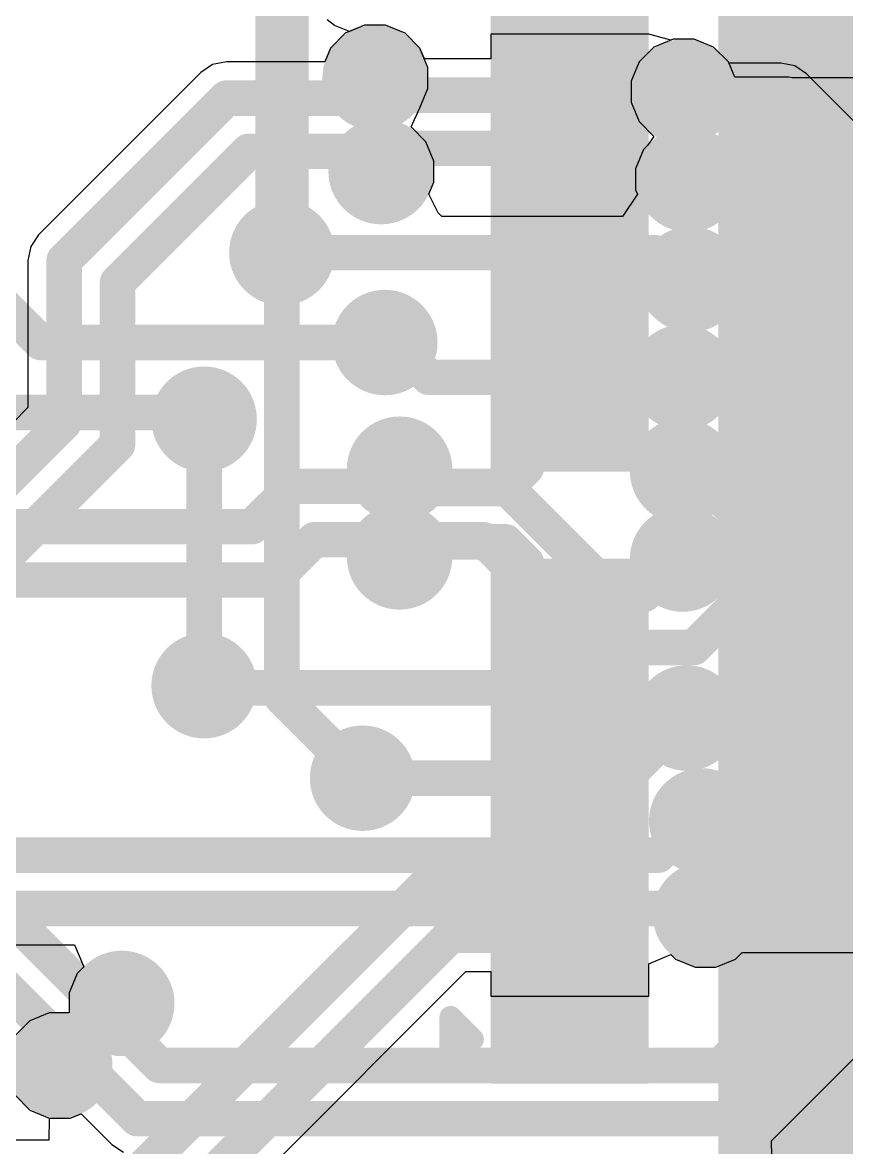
# Model space of a CAD drawing. Header units: inches. Extents: x -2.7 to 28.9, y -2.7 to 27.9.
# Drawn here: x 7.11 to 11.83, y 3.25 to 9.69 of the extents above; entities that cross this region are included whole.
import ezdxf

# ---------------------------------------------------------------- set-up
doc = ezdxf.new("R2010")
doc.units = ezdxf.units.IN
for name, color, linetype in [('Bottom Layer', 5, 'Continuous'), ('Bottom Solder', 6, 'Continuous'), ('Top Layer', 1, 'Continuous'), ('Top Overlay', 2, 'Continuous'), ('Top Paste', 8, 'Continuous'), ('Top Solder', 216, 'Continuous'), ('Via Holes', 16, 'Continuous')]:
    doc.layers.add(name, color=color, linetype=linetype)

# ---------------------------------------------------------------- blocks, each defined once
blk = doc.blocks.new('10152803_00011LF_3')
at = {"layer": 'Top Layer'}
for points in [[(-3.15, 6.12), (-2.85, 6.12), (-2.85, 5.42), (-3.15, 5.42)], [(-2.65, 6.12), (-2.35, 6.12), (-2.35, 5.42), (-2.65, 5.42)], [(-2.15, 6.12), (-1.85, 6.12), (-1.85, 5.42), (-2.15, 5.42)], [(-1.65, 6.12), (-1.35, 6.12), (-1.35, 5.42), (-1.65, 5.42)], [(-1.15, 6.12), (-0.85, 6.12), (-0.85, 5.42), (-1.15, 5.42)], [(-0.65, 6.12), (-0.35, 6.12), (-0.35, 5.42), (-0.65, 5.42)], [(0.35, 6.12), (0.65, 6.12), (0.65, 5.42), (0.35, 5.42)], [(0.85, 6.12), (1.15, 6.12), (1.15, 5.42), (0.85, 5.42)], [(1.35, 6.12), (1.65, 6.12), (1.65, 5.42), (1.35, 5.42)], [(1.85, 6.12), (2.15, 6.12), (2.15, 5.42), (1.85, 5.42)], [(2.35, 6.12), (2.65, 6.12), (2.65, 5.42), (2.35, 5.42)], [(-3.6, 4.82), (-2.6, 4.82), (-2.6, 4.12), (-3.6, 4.12)], [(-2.4, 4.82), (-2.1, 4.82), (-2.1, 4.12), (-2.4, 4.12)], [(-1.9, 4.82), (-1.6, 4.82), (-1.6, 4.12), (-1.9, 4.12)], [(-1.4, 4.82), (-1.1, 4.82), (-1.1, 4.12), (-1.4, 4.12)], [(-0.9, 4.82), (-0.6, 4.82), (-0.6, 4.12), (-0.9, 4.12)], [(-0.4, 4.82), (-0.1, 4.82), (-0.1, 4.12), (-0.4, 4.12)], [(0.1, 4.82), (0.4, 4.82), (0.4, 4.12), (0.1, 4.12)], [(0.6, 4.82), (0.9, 4.82), (0.9, 4.12), (0.6, 4.12)], [(1.1, 4.82), (1.4, 4.82), (1.4, 4.12), (1.1, 4.12)], [(1.6, 4.82), (1.9, 4.82), (1.9, 4.12), (1.6, 4.12)], [(2.1, 4.82), (2.4, 4.82), (2.4, 4.12), (2.1, 4.12)], [(2.6, 4.82), (3.6, 4.82), (3.6, 4.12), (2.6, 4.12)]]:
    blk.add_hatch(color=1, dxfattribs=at).paths.add_polyline_path(points)
at = {"layer": 'Top Paste'}
for points in [[(-3.15, 6.12), (-2.85, 6.12), (-2.85, 5.42), (-3.15, 5.42)], [(-2.65, 6.12), (-2.35, 6.12), (-2.35, 5.42), (-2.65, 5.42)], [(-2.15, 6.12), (-1.85, 6.12), (-1.85, 5.42), (-2.15, 5.42)], [(-1.65, 6.12), (-1.35, 6.12), (-1.35, 5.42), (-1.65, 5.42)], [(-1.15, 6.12), (-0.85, 6.12), (-0.85, 5.42), (-1.15, 5.42)], [(-0.65, 6.12), (-0.35, 6.12), (-0.35, 5.42), (-0.65, 5.42)], [(0.35, 6.12), (0.65, 6.12), (0.65, 5.42), (0.35, 5.42)], [(0.85, 6.12), (1.15, 6.12), (1.15, 5.42), (0.85, 5.42)], [(1.35, 6.12), (1.65, 6.12), (1.65, 5.42), (1.35, 5.42)], [(1.85, 6.12), (2.15, 6.12), (2.15, 5.42), (1.85, 5.42)], [(2.35, 6.12), (2.65, 6.12), (2.65, 5.42), (2.35, 5.42)], [(-3.6, 4.82), (-2.6, 4.82), (-2.6, 4.12), (-3.6, 4.12)], [(-2.4, 4.82), (-2.1, 4.82), (-2.1, 4.12), (-2.4, 4.12)], [(-1.9, 4.82), (-1.6, 4.82), (-1.6, 4.12), (-1.9, 4.12)], [(-1.4, 4.82), (-1.1, 4.82), (-1.1, 4.12), (-1.4, 4.12)], [(-0.9, 4.82), (-0.6, 4.82), (-0.6, 4.12), (-0.9, 4.12)], [(-0.4, 4.82), (-0.1, 4.82), (-0.1, 4.12), (-0.4, 4.12)], [(0.1, 4.82), (0.4, 4.82), (0.4, 4.12), (0.1, 4.12)], [(0.6, 4.82), (0.9, 4.82), (0.9, 4.12), (0.6, 4.12)], [(1.1, 4.82), (1.4, 4.82), (1.4, 4.12), (1.1, 4.12)], [(1.6, 4.82), (1.9, 4.82), (1.9, 4.12), (1.6, 4.12)], [(2.1, 4.82), (2.4, 4.82), (2.4, 4.12), (2.1, 4.12)], [(2.6, 4.82), (3.6, 4.82), (3.6, 4.12), (2.6, 4.12)]]:
    blk.add_hatch(color=8, dxfattribs=at).paths.add_polyline_path(points)
at = {"layer": 'Top Solder'}
for points in [[(-3.2516, 6.2216), (-2.7484, 6.2216), (-2.7484, 5.3184), (-3.2516, 5.3184)], [(-2.7516, 6.2216), (-2.2484, 6.2216), (-2.2484, 5.3184), (-2.7516, 5.3184)], [(-2.2516, 6.2216), (-1.7484, 6.2216), (-1.7484, 5.3184), (-2.2516, 5.3184)], [(-1.7516, 6.2216), (-1.2484, 6.2216), (-1.2484, 5.3184), (-1.7516, 5.3184)], [(-1.2516, 6.2216), (-0.7484, 6.2216), (-0.7484, 5.3184), (-1.2516, 5.3184)], [(-0.7516, 6.2216), (-0.2484, 6.2216), (-0.2484, 5.3184), (-0.7516, 5.3184)], [(0.2484, 6.2216), (0.7516, 6.2216), (0.7516, 5.3184), (0.2484, 5.3184)], [(0.7484, 6.2216), (1.2516, 6.2216), (1.2516, 5.3184), (0.7484, 5.3184)], [(1.2484, 6.2216), (1.7516, 6.2216), (1.7516, 5.3184), (1.2484, 5.3184)], [(1.7484, 6.2216), (2.2516, 6.2216), (2.2516, 5.3184), (1.7484, 5.3184)], [(2.2484, 6.2216), (2.7516, 6.2216), (2.7516, 5.3184), (2.2484, 5.3184)], [(2.7484, 6.2216), (3.2516, 6.2216), (3.2516, 5.3184), (2.7484, 5.3184)], [(-3.7016, 4.9216), (-2.4984, 4.9216), (-2.4984, 4.0184), (-3.7016, 4.0184)], [(-2.5016, 4.9216), (-1.9984, 4.9216), (-1.9984, 4.0184), (-2.5016, 4.0184)], [(-2.0016, 4.9216), (-1.4984, 4.9216), (-1.4984, 4.0184), (-2.0016, 4.0184)], [(-1.5016, 4.9216), (-0.9984, 4.9216), (-0.9984, 4.0184), (-1.5016, 4.0184)], [(-1.0016, 4.9216), (-0.4984, 4.9216), (-0.4984, 4.0184), (-1.0016, 4.0184)], [(-0.5016, 4.9216), (0.0016, 4.9216), (0.0016, 4.0184), (-0.5016, 4.0184)], [(-0.0016, 4.9216), (0.5016, 4.9216), (0.5016, 4.0184), (-0.0016, 4.0184)], [(0.4984, 4.9216), (1.0016, 4.9216), (1.0016, 4.0184), (0.4984, 4.0184)], [(0.9984, 4.9216), (1.5016, 4.9216), (1.5016, 4.0184), (0.9984, 4.0184)], [(1.4984, 4.9216), (2.0016, 4.9216), (2.0016, 4.0184), (1.4984, 4.0184)], [(1.9984, 4.9216), (2.5016, 4.9216), (2.5016, 4.0184), (1.9984, 4.0184)], [(2.4984, 4.9216), (3.7016, 4.9216), (3.7016, 4.0184), (2.4984, 4.0184)]]:
    blk.add_hatch(color=216, dxfattribs=at).paths.add_polyline_path(points)
at = {"layer": 'Top Overlay', "const_width": 0.127}
for points in [[(-3.1242, 6.4516), (-2.9972, 6.3246)], [(-3.1242, 6.4516), (-2.8702, 6.4516)], [(-2.8702, 6.4516), (-2.9972, 6.3246)]]:
    blk.add_lwpolyline(points, dxfattribs=at)
at = {"layer": 'Top Overlay', "const_width": 0.0635}
for points in [[(-3.1559, 6.4516, 1), (-3.0924, 6.4516, 1)], [(-3.1559, 6.4516, 1), (-3.0924, 6.4516, 1)], [(-2.9019, 6.4516, 1), (-2.8384, 6.4516, 1)], [(-2.9019, 6.4516, 1), (-2.8384, 6.4516, 1)], [(-3.029, 6.3246, 1), (-2.9655, 6.3246, 1)], [(-3.029, 6.3246, 1), (-2.9655, 6.3246, 1)]]:
    blk.add_lwpolyline(points, format="xyb", close=True, dxfattribs=at)

msp = doc.modelspace()

# ---------------------------------------------------------------- hatches: boundary and pattern name
at = {"layer": 'Bottom Layer'}
h = msp.add_hatch(color=5, dxfattribs=at)
edge = h.paths.add_edge_path()
edge.add_arc((9.1313, 9.3689), 0.2, 0, 360)
h = msp.add_hatch(color=5, dxfattribs=at)
edge = h.paths.add_edge_path()
edge.add_arc((10.8959, 9.2893), 0.2, 0, 360)
h = msp.add_hatch(color=5, dxfattribs=at)
edge = h.paths.add_edge_path()
edge.add_arc((9.1656, 8.833), 0.2, 0, 360)
h = msp.add_hatch(color=5, dxfattribs=at)
edge = h.paths.add_edge_path()
edge.add_arc((10.922, 8.7884), 0.2, 0, 360)
h = msp.add_hatch(color=5, dxfattribs=at)
edge = h.paths.add_edge_path()
edge.add_arc((8.5979, 8.3693), 0.2, 0, 360)
h = msp.add_hatch(color=5, dxfattribs=at)
edge = h.paths.add_edge_path()
edge.add_arc((10.9347, 8.2169), 0.2, 0, 360)
h = msp.add_hatch(color=5, dxfattribs=at)
edge = h.paths.add_edge_path()
edge.add_arc((9.1865, 7.8554), 0.2, 0, 360)
h = msp.add_hatch(color=5, dxfattribs=at)
edge = h.paths.add_edge_path()
edge.add_arc((10.8895, 7.6564), 0.2, 0, 360)
h = msp.add_hatch(color=5, dxfattribs=at)
edge = h.paths.add_edge_path()
edge.add_arc((8.1534, 7.4168), 0.2, 0, 360)
h = msp.add_hatch(color=5, dxfattribs=at)
edge = h.paths.add_edge_path()
edge.add_arc((9.271, 7.131), 0.2, 0, 360)
h = msp.add_hatch(color=5, dxfattribs=at)
edge = h.paths.add_edge_path()
edge.add_arc((10.8895, 7.1189), 0.2, 0, 360)
h = msp.add_hatch(color=5, dxfattribs=at)
edge = h.paths.add_edge_path()
edge.add_arc((9.271, 6.6294), 0.2, 0, 360)
h = msp.add_hatch(color=5, dxfattribs=at)
edge = h.paths.add_edge_path()
edge.add_arc((10.8895, 6.6173), 0.2, 0, 360)
h = msp.add_hatch(color=5, dxfattribs=at)
edge = h.paths.add_edge_path()
edge.add_arc((8.1534, 5.8928), 0.2, 0, 360)
h = msp.add_hatch(color=5, dxfattribs=at)
edge = h.paths.add_edge_path()
edge.add_arc((10.9132, 5.7079), 0.2, 0, 360)
h = msp.add_hatch(color=5, dxfattribs=at)
edge = h.paths.add_edge_path()
edge.add_arc((9.0595, 5.3638), 0.2, 0, 360)
h = msp.add_hatch(color=5, dxfattribs=at)
edge = h.paths.add_edge_path()
edge.add_arc((10.9986, 5.1193), 0.2, 0, 360)
h = msp.add_hatch(color=5, dxfattribs=at)
edge = h.paths.add_edge_path()
edge.add_arc((11.0202, 4.584), 0.2, 0, 360)
h = msp.add_hatch(color=5, dxfattribs=at)
edge = h.paths.add_edge_path()
edge.add_arc((7.6826, 4.0758), 0.2, 0, 360)
h = msp.add_hatch(color=5, dxfattribs=at)
edge = h.paths.add_edge_path()
edge.add_arc((7.3279, 3.7211), 0.2, 0, 360)
at = {"layer": 'Bottom Solder'}
h = msp.add_hatch(color=6, dxfattribs=at)
edge = h.paths.add_edge_path()
edge.add_arc((9.1313, 9.3689), 0.3016, 0, 360)
h = msp.add_hatch(color=6, dxfattribs=at)
edge = h.paths.add_edge_path()
edge.add_arc((10.8959, 9.2893), 0.3016, 0, 360)
h = msp.add_hatch(color=6, dxfattribs=at)
edge = h.paths.add_edge_path()
edge.add_arc((9.1656, 8.833), 0.3016, 0, 360)
h = msp.add_hatch(color=6, dxfattribs=at)
edge = h.paths.add_edge_path()
edge.add_arc((10.922, 8.7884), 0.3016, 0, 360)
h = msp.add_hatch(color=6, dxfattribs=at)
edge = h.paths.add_edge_path()
edge.add_arc((8.5979, 8.3693), 0.3016, 0, 360)
h = msp.add_hatch(color=6, dxfattribs=at)
edge = h.paths.add_edge_path()
edge.add_arc((10.9347, 8.2169), 0.3016, 0, 360)
h = msp.add_hatch(color=6, dxfattribs=at)
edge = h.paths.add_edge_path()
edge.add_arc((9.1865, 7.8554), 0.3016, 0, 360)
h = msp.add_hatch(color=6, dxfattribs=at)
edge = h.paths.add_edge_path()
edge.add_arc((10.8895, 7.6564), 0.3016, 0, 360)
h = msp.add_hatch(color=6, dxfattribs=at)
edge = h.paths.add_edge_path()
edge.add_arc((8.1534, 7.4168), 0.3016, 0, 360)
h = msp.add_hatch(color=6, dxfattribs=at)
edge = h.paths.add_edge_path()
edge.add_arc((9.271, 7.131), 0.3016, 0, 360)
h = msp.add_hatch(color=6, dxfattribs=at)
edge = h.paths.add_edge_path()
edge.add_arc((10.8895, 7.1189), 0.3016, 0, 360)
h = msp.add_hatch(color=6, dxfattribs=at)
edge = h.paths.add_edge_path()
edge.add_arc((9.271, 6.6294), 0.3016, 0, 360)
h = msp.add_hatch(color=6, dxfattribs=at)
edge = h.paths.add_edge_path()
edge.add_arc((10.8895, 6.6173), 0.3016, 0, 360)
h = msp.add_hatch(color=6, dxfattribs=at)
edge = h.paths.add_edge_path()
edge.add_arc((8.1534, 5.8928), 0.3016, 0, 360)
h = msp.add_hatch(color=6, dxfattribs=at)
edge = h.paths.add_edge_path()
edge.add_arc((10.9132, 5.7079), 0.3016, 0, 360)
h = msp.add_hatch(color=6, dxfattribs=at)
edge = h.paths.add_edge_path()
edge.add_arc((9.0595, 5.3638), 0.3016, 0, 360)
h = msp.add_hatch(color=6, dxfattribs=at)
edge = h.paths.add_edge_path()
edge.add_arc((10.9986, 5.1193), 0.3016, 0, 360)
h = msp.add_hatch(color=6, dxfattribs=at)
edge = h.paths.add_edge_path()
edge.add_arc((11.0202, 4.584), 0.3016, 0, 360)
h = msp.add_hatch(color=6, dxfattribs=at)
edge = h.paths.add_edge_path()
edge.add_arc((7.6826, 4.0758), 0.3016, 0, 360)
h = msp.add_hatch(color=6, dxfattribs=at)
edge = h.paths.add_edge_path()
edge.add_arc((7.3279, 3.7211), 0.3016, 0, 360)
at = {"layer": 'Top Layer'}
h = msp.add_hatch(color=1, dxfattribs=at)
edge = h.paths.add_edge_path()
edge.add_arc((9.1313, 9.3689), 0.2, 0, 360)
h = msp.add_hatch(color=1, dxfattribs=at)
edge = h.paths.add_edge_path()
edge.add_arc((10.8959, 9.2893), 0.2, 0, 360)
h = msp.add_hatch(color=1, dxfattribs=at)
edge = h.paths.add_edge_path()
edge.add_arc((9.1656, 8.833), 0.2, 0, 360)
h = msp.add_hatch(color=1, dxfattribs=at)
edge = h.paths.add_edge_path()
edge.add_arc((10.922, 8.7884), 0.2, 0, 360)
h = msp.add_hatch(color=1, dxfattribs=at)
edge = h.paths.add_edge_path()
edge.add_arc((8.5979, 8.3693), 0.2, 0, 360)
h = msp.add_hatch(color=1, dxfattribs=at)
edge = h.paths.add_edge_path()
edge.add_arc((10.9347, 8.2169), 0.2, 0, 360)
h = msp.add_hatch(color=1, dxfattribs=at)
edge = h.paths.add_edge_path()
edge.add_arc((9.1865, 7.8554), 0.2, 0, 360)
h = msp.add_hatch(color=1, dxfattribs=at)
edge = h.paths.add_edge_path()
edge.add_arc((10.8895, 7.6564), 0.2, 0, 360)
h = msp.add_hatch(color=1, dxfattribs=at)
edge = h.paths.add_edge_path()
edge.add_arc((8.1534, 7.4168), 0.2, 0, 360)
h = msp.add_hatch(color=1, dxfattribs=at)
edge = h.paths.add_edge_path()
edge.add_arc((9.271, 7.131), 0.2, 0, 360)
h = msp.add_hatch(color=1, dxfattribs=at)
edge = h.paths.add_edge_path()
edge.add_arc((10.8895, 7.1189), 0.2, 0, 360)
h = msp.add_hatch(color=1, dxfattribs=at)
edge = h.paths.add_edge_path()
edge.add_arc((9.271, 6.6294), 0.2, 0, 360)
h = msp.add_hatch(color=1, dxfattribs=at)
edge = h.paths.add_edge_path()
edge.add_arc((10.8895, 6.6173), 0.2, 0, 360)
h = msp.add_hatch(color=1, dxfattribs=at)
edge = h.paths.add_edge_path()
edge.add_arc((8.1534, 5.8928), 0.2, 0, 360)
h = msp.add_hatch(color=1, dxfattribs=at)
edge = h.paths.add_edge_path()
edge.add_arc((10.9132, 5.7079), 0.2, 0, 360)
h = msp.add_hatch(color=1, dxfattribs=at)
edge = h.paths.add_edge_path()
edge.add_arc((9.0595, 5.3638), 0.2, 0, 360)
h = msp.add_hatch(color=1, dxfattribs=at)
edge = h.paths.add_edge_path()
edge.add_arc((10.9986, 5.1193), 0.2, 0, 360)
h = msp.add_hatch(color=1, dxfattribs=at)
edge = h.paths.add_edge_path()
edge.add_arc((11.0202, 4.584), 0.2, 0, 360)
h = msp.add_hatch(color=1, dxfattribs=at)
edge = h.paths.add_edge_path()
edge.add_arc((7.6826, 4.0758), 0.2, 0, 360)
h = msp.add_hatch(color=1, dxfattribs=at)
edge = h.paths.add_edge_path()
edge.add_arc((7.3279, 3.7211), 0.2, 0, 360)
at = {"layer": 'Top Solder'}
h = msp.add_hatch(color=216, dxfattribs=at)
edge = h.paths.add_edge_path()
edge.add_arc((9.1313, 9.3689), 0.3016, 0, 360)
h = msp.add_hatch(color=216, dxfattribs=at)
edge = h.paths.add_edge_path()
edge.add_arc((10.8959, 9.2893), 0.3016, 0, 360)
h = msp.add_hatch(color=216, dxfattribs=at)
edge = h.paths.add_edge_path()
edge.add_arc((9.1656, 8.833), 0.3016, 0, 360)
h = msp.add_hatch(color=216, dxfattribs=at)
edge = h.paths.add_edge_path()
edge.add_arc((10.922, 8.7884), 0.3016, 0, 360)
h = msp.add_hatch(color=216, dxfattribs=at)
edge = h.paths.add_edge_path()
edge.add_arc((8.5979, 8.3693), 0.3016, 0, 360)
h = msp.add_hatch(color=216, dxfattribs=at)
edge = h.paths.add_edge_path()
edge.add_arc((10.9347, 8.2169), 0.3016, 0, 360)
h = msp.add_hatch(color=216, dxfattribs=at)
edge = h.paths.add_edge_path()
edge.add_arc((9.1865, 7.8554), 0.3016, 0, 360)
h = msp.add_hatch(color=216, dxfattribs=at)
edge = h.paths.add_edge_path()
edge.add_arc((10.8895, 7.6564), 0.3016, 0, 360)
h = msp.add_hatch(color=216, dxfattribs=at)
edge = h.paths.add_edge_path()
edge.add_arc((8.1534, 7.4168), 0.3016, 0, 360)
h = msp.add_hatch(color=216, dxfattribs=at)
edge = h.paths.add_edge_path()
edge.add_arc((9.271, 7.131), 0.3016, 0, 360)
h = msp.add_hatch(color=216, dxfattribs=at)
edge = h.paths.add_edge_path()
edge.add_arc((10.8895, 7.1189), 0.3016, 0, 360)
h = msp.add_hatch(color=216, dxfattribs=at)
edge = h.paths.add_edge_path()
edge.add_arc((9.271, 6.6294), 0.3016, 0, 360)
h = msp.add_hatch(color=216, dxfattribs=at)
edge = h.paths.add_edge_path()
edge.add_arc((10.8895, 6.6173), 0.3016, 0, 360)
h = msp.add_hatch(color=216, dxfattribs=at)
edge = h.paths.add_edge_path()
edge.add_arc((8.1534, 5.8928), 0.3016, 0, 360)
h = msp.add_hatch(color=216, dxfattribs=at)
edge = h.paths.add_edge_path()
edge.add_arc((10.9132, 5.7079), 0.3016, 0, 360)
h = msp.add_hatch(color=216, dxfattribs=at)
edge = h.paths.add_edge_path()
edge.add_arc((9.0595, 5.3638), 0.3016, 0, 360)
h = msp.add_hatch(color=216, dxfattribs=at)
edge = h.paths.add_edge_path()
edge.add_arc((10.9986, 5.1193), 0.3016, 0, 360)
h = msp.add_hatch(color=216, dxfattribs=at)
edge = h.paths.add_edge_path()
edge.add_arc((11.0202, 4.584), 0.3016, 0, 360)
h = msp.add_hatch(color=216, dxfattribs=at)
edge = h.paths.add_edge_path()
edge.add_arc((7.6826, 4.0758), 0.3016, 0, 360)
h = msp.add_hatch(color=216, dxfattribs=at)
edge = h.paths.add_edge_path()
edge.add_arc((7.3279, 3.7211), 0.3016, 0, 360)
at = {"layer": 'Via Holes'}
h = msp.add_hatch(color=7, dxfattribs=at)
edge = h.paths.add_edge_path()
edge.add_arc((9.1313, 9.3689), 0.1, 0, 360)
h = msp.add_hatch(color=7, dxfattribs=at)
edge = h.paths.add_edge_path()
edge.add_arc((10.8959, 9.2893), 0.1, 0, 360)
h = msp.add_hatch(color=7, dxfattribs=at)
edge = h.paths.add_edge_path()
edge.add_arc((9.1656, 8.833), 0.1, 0, 360)
h = msp.add_hatch(color=7, dxfattribs=at)
edge = h.paths.add_edge_path()
edge.add_arc((10.922, 8.7884), 0.1, 0, 360)
h = msp.add_hatch(color=7, dxfattribs=at)
edge = h.paths.add_edge_path()
edge.add_arc((8.5979, 8.3693), 0.1, 0, 360)
h = msp.add_hatch(color=7, dxfattribs=at)
edge = h.paths.add_edge_path()
edge.add_arc((10.9347, 8.2169), 0.1, 0, 360)
h = msp.add_hatch(color=7, dxfattribs=at)
edge = h.paths.add_edge_path()
edge.add_arc((9.1865, 7.8554), 0.1, 0, 360)
h = msp.add_hatch(color=7, dxfattribs=at)
edge = h.paths.add_edge_path()
edge.add_arc((10.8895, 7.6564), 0.1, 0, 360)
h = msp.add_hatch(color=7, dxfattribs=at)
edge = h.paths.add_edge_path()
edge.add_arc((8.1534, 7.4168), 0.1, 0, 360)
h = msp.add_hatch(color=7, dxfattribs=at)
edge = h.paths.add_edge_path()
edge.add_arc((9.271, 7.131), 0.1, 0, 360)
h = msp.add_hatch(color=7, dxfattribs=at)
edge = h.paths.add_edge_path()
edge.add_arc((10.8895, 7.1189), 0.1, 0, 360)
h = msp.add_hatch(color=7, dxfattribs=at)
edge = h.paths.add_edge_path()
edge.add_arc((9.271, 6.6294), 0.1, 0, 360)
h = msp.add_hatch(color=7, dxfattribs=at)
edge = h.paths.add_edge_path()
edge.add_arc((10.8895, 6.6173), 0.1, 0, 360)
h = msp.add_hatch(color=7, dxfattribs=at)
edge = h.paths.add_edge_path()
edge.add_arc((8.1534, 5.8928), 0.1, 0, 360)
h = msp.add_hatch(color=7, dxfattribs=at)
edge = h.paths.add_edge_path()
edge.add_arc((10.9132, 5.7079), 0.1, 0, 360)
h = msp.add_hatch(color=7, dxfattribs=at)
edge = h.paths.add_edge_path()
edge.add_arc((9.0595, 5.3638), 0.1, 0, 360)
h = msp.add_hatch(color=7, dxfattribs=at)
edge = h.paths.add_edge_path()
edge.add_arc((10.9986, 5.1193), 0.1, 0, 360)
h = msp.add_hatch(color=7, dxfattribs=at)
edge = h.paths.add_edge_path()
edge.add_arc((11.0202, 4.584), 0.1, 0, 360)
h = msp.add_hatch(color=7, dxfattribs=at)
edge = h.paths.add_edge_path()
edge.add_arc((7.6826, 4.0758), 0.1, 0, 360)
h = msp.add_hatch(color=7, dxfattribs=at)
edge = h.paths.add_edge_path()
edge.add_arc((7.3279, 3.7211), 0.1, 0, 360)

# ---------------------------------------------------------------- linework, layer by layer
at = {"layer": 'Bottom Layer'}
for p, q in [((9.0713, 9.6705), (8.9605, 9.6246)), ((9.1913, 9.6705), (9.0713, 9.6705)), ((9.3021, 9.6246), (9.1913, 9.6705)), ((8.9605, 9.6246), (8.8756, 9.5397)), ((9.387, 9.5397), (9.3021, 9.6246)), ((10.8359, 9.5909), (10.7251, 9.545)), ((10.9559, 9.5909), (10.8359, 9.5909)), ((11.0667, 9.545), (10.9559, 9.5909)), ((8.8756, 9.5397), (8.8428, 9.4605)), ((9.4329, 9.4289), (9.387, 9.5397)), ((10.7251, 9.545), (10.6402, 9.4602)), ((11.1516, 9.4602), (11.0667, 9.545)), ((8.2814, 9.4605), (8.2021, 9.4448)), ((8.8428, 9.4605), (8.2814, 9.4605)), ((8.2814, 9.4605), (8.2814, 9.4605)), ((10.6402, 9.4602), (10.5943, 9.3493)), ((11.1543, 9.4535), (11.1516, 9.4602)), ((8.1349, 9.3998), (7.2068, 8.4717)), ((8.2021, 9.4448), (8.1349, 9.3998)), ((8.1349, 9.3998), (8.1349, 9.3998)), ((9.4329, 9.3089), (9.4329, 9.4289)), ((11.4514, 9.4535), (11.1543, 9.4535)), ((11.4515, 9.4535), (11.4514, 9.4535)), ((11.5307, 9.4378), (11.4515, 9.4535)), ((11.5979, 9.3929), (11.5307, 9.4378)), ((10.5943, 9.3493), (10.5943, 9.2293)), ((11.907, 9.0838), (11.5979, 9.3929)), ((9.387, 9.1981), (9.4329, 9.3089)), ((10.5943, 9.2293), (10.6402, 9.1185)), ((9.3365, 9.0887), (9.387, 9.1981)), ((9.4213, 9.0038), (9.3365, 9.0887)), ((10.6402, 9.1185), (10.7251, 9.0336)), ((10.7251, 9.0336), (10.6885, 8.9814)), ((9.4672, 8.893), (9.4213, 9.0038)), ((10.6663, 8.9592), (10.6204, 8.8484)), ((10.6885, 8.9814), (10.6663, 8.9592)), ((9.4672, 8.773), (9.4672, 8.893)), ((10.6204, 8.8484), (10.6204, 8.7284)), ((9.4384, 8.7035), (9.4672, 8.773)), ((9.4918, 8.5962), (9.4384, 8.7035)), ((10.6307, 8.7035), (10.5459, 8.5765)), ((10.6204, 8.7284), (10.6307, 8.7035)), ((9.5128, 8.5765), (9.4918, 8.5962)), ((10.5459, 8.5765), (9.5128, 8.5765)), ((7.2068, 8.4717), (7.1619, 8.4045)), ((7.1619, 8.4045), (7.1461, 8.3252)), ((7.1461, 8.3252), (7.1461, 8.3252)), ((7.1461, 8.3252), (7.1461, 7.4839)), ((7.1461, 7.4839), (5.8765, 6.2143)), ((4.0053, 4.4116), (7.4122, 4.4116)), ((7.4122, 4.4116), (7.4649, 4.2846)), ((7.4269, 4.2466), (7.381, 4.1358)), ((7.4649, 4.2846), (7.4269, 4.2466)), ((7.381, 4.1358), (7.381, 4.0227)), ((7.2679, 4.0227), (7.1571, 3.9768)), ((7.381, 4.0227), (7.2679, 4.0227)), ((7.1571, 3.9768), (7.0722, 3.8919)), ((11.3983, 3.2898), (11.907, 3.7984)), ((7.0722, 3.5503), (7.1571, 3.4654)), ((7.1571, 3.4654), (7.2679, 3.4195)), ((7.2679, 3.4195), (7.3879, 3.4195)), ((7.3879, 3.4195), (7.45, 3.4452)), ((7.45, 3.4452), (7.6254, 3.2698)), ((11.3992, 3.2044), (11.3983, 3.2898)), ((7.6254, 3.2698), (7.6926, 3.2249))]:
    msp.add_line(p, q, dxfattribs=at)
at = {"layer": 'Bottom Layer', "const_width": 0.2032}
for points in [[(8.9625, 9.2533), (9.078, 9.3689)], [(9.078, 9.3689), (9.1313, 9.3689)], [(7.3533, 8.3252), (8.2814, 9.2533)], [(8.2814, 9.2533), (8.9625, 9.2533)], [(10.8959, 9.2893), (10.9336, 9.2517)], [(10.9336, 9.2517), (11.0727, 9.2517)], [(11.0727, 9.2517), (11.078, 9.2464)], [(11.078, 9.2464), (11.4515, 9.2464)], [(11.4515, 9.2464), (11.9311, 8.7667)], [(7.6581, 8.199), (8.4076, 8.9485)], [(8.4076, 8.9485), (8.9968, 8.9485)], [(8.9968, 8.9485), (9.1124, 8.833)], [(10.9753, 8.7884), (11.1284, 8.9416)], [(11.1284, 8.9416), (11.3252, 8.9416)], [(11.3252, 8.9416), (11.6263, 8.6405)], [(9.1124, 8.833), (9.1656, 8.833)], [(10.922, 8.7884), (10.9753, 8.7884)], [(11.6263, 4.2418), (11.6263, 8.6405)], [(8.5979, 5.8253), (8.5979, 8.3693)], [(8.5979, 8.3693), (10.729, 8.3693)], [(10.729, 8.3693), (10.8814, 8.2169)], [(7.3533, 7.3981), (7.3533, 8.3252)], [(7.6581, 7.2719), (7.6581, 8.199)], [(10.8814, 8.2169), (10.9347, 8.2169)], [(9.1865, 7.8554), (9.2397, 7.8554)], [(9.2397, 7.8554), (9.4387, 7.6564)], [(9.4387, 7.6564), (10.8895, 7.6564)], [(6.023, 6.0678), (7.3533, 7.3981)], [(8.1534, 5.8928), (8.1534, 7.4168)], [(6.4639, 6.0776), (7.6581, 7.2719)], [(9.271, 7.131), (9.3243, 7.131)], [(9.3243, 7.131), (9.4227, 7.0326)], [(10.8895, 7.1189), (10.9428, 7.1189)], [(10.9428, 7.1189), (11.0412, 7.0205)], [(9.4227, 7.0326), (9.8757, 7.0326)], [(9.8757, 7.0326), (10.4924, 6.4159)], [(11.0412, 7.0205), (11.0565, 7.0205)], [(11.0565, 7.0205), (11.2927, 6.7843)], [(11.2927, 6.4503), (11.2927, 6.7843)], [(9.3243, 6.6294), (9.4227, 6.7278)], [(9.4227, 6.7278), (9.7494, 6.7278)], [(9.7494, 6.7278), (10.3661, 6.1111)], [(9.271, 6.6294), (9.3243, 6.6294)], [(10.6721, 6.4159), (10.8735, 6.6173)], [(10.8735, 6.6173), (10.8895, 6.6173)], [(10.4924, 6.4159), (10.6721, 6.4159)], [(10.9536, 6.1111), (11.2927, 6.4503)], [(10.3661, 6.1111), (10.9536, 6.1111)], [(8.5979, 5.8253), (9.0595, 5.3638)], [(10.5435, 5.3638), (10.8876, 5.7079)], [(10.8876, 5.7079), (10.9132, 5.7079)], [(9.0595, 5.3638), (10.5435, 5.3638)], [(10.7496, 4.9236), (10.9453, 5.1193)], [(10.9453, 5.1193), (10.9986, 5.1193)], [(4.1315, 4.9236), (10.7496, 4.9236)], [(4.0053, 4.6188), (10.9854, 4.6188)], [(10.9854, 4.6188), (11.0202, 4.584)], [(11.1056, 3.7211), (11.6263, 4.2418)], [(11.2319, 3.4163), (11.9311, 4.1155)], [(7.6826, 4.0758), (7.7202, 4.0381)], [(7.7202, 3.899), (7.7202, 4.0381)], [(7.7202, 3.899), (7.8981, 3.7211)], [(7.3279, 3.7211), (7.3656, 3.6834)], [(7.8981, 3.7211), (11.1056, 3.7211)], [(7.3656, 3.6834), (7.5047, 3.6834)], [(7.5047, 3.6834), (7.7719, 3.4163)], [(7.7719, 3.4163), (11.2319, 3.4163)]]:
    msp.add_lwpolyline(points, dxfattribs=at)
at = {"layer": 'Bottom Layer', "const_width": 0.1016}
for points in [[(9.0272, 9.3689, 1), (9.1288, 9.3689, 1)], [(9.0272, 9.3689, 1), (9.1288, 9.3689, 1)], [(9.0805, 9.3689, 1), (9.1821, 9.3689, 1)], [(8.2306, 9.2533, 1), (8.3322, 9.2533, 1)], [(8.2306, 9.2533, 1), (8.3322, 9.2533, 1)], [(8.9117, 9.2533, 1), (9.0133, 9.2533, 1)], [(8.9117, 9.2533, 1), (9.0133, 9.2533, 1)], [(10.8451, 9.2893, 1), (10.9467, 9.2893, 1)], [(10.8828, 9.2517, 1), (10.9844, 9.2517, 1)], [(10.8828, 9.2517, 1), (10.9844, 9.2517, 1)], [(11.0219, 9.2517, 1), (11.1235, 9.2517, 1)], [(11.0219, 9.2517, 1), (11.1235, 9.2517, 1)], [(11.0272, 9.2464, 1), (11.1288, 9.2464, 1)], [(11.0272, 9.2464, 1), (11.1288, 9.2464, 1)], [(11.4007, 9.2464, 1), (11.5023, 9.2464, 1)], [(11.4007, 9.2464, 1), (11.5023, 9.2464, 1)], [(8.3568, 8.9485, 1), (8.4584, 8.9485, 1)], [(8.3568, 8.9485, 1), (8.4584, 8.9485, 1)], [(8.946, 8.9485, 1), (9.0476, 8.9485, 1)], [(8.946, 8.9485, 1), (9.0476, 8.9485, 1)], [(11.0776, 8.9416, 1), (11.1792, 8.9416, 1)], [(11.0776, 8.9416, 1), (11.1792, 8.9416, 1)], [(11.2744, 8.9416, 1), (11.376, 8.9416, 1)], [(11.2744, 8.9416, 1), (11.376, 8.9416, 1)], [(9.0616, 8.833, 1), (9.1632, 8.833, 1)], [(9.0616, 8.833, 1), (9.1632, 8.833, 1)], [(9.1148, 8.833, 1), (9.2164, 8.833, 1)], [(10.8712, 8.7884, 1), (10.9728, 8.7884, 1)], [(10.9245, 8.7884, 1), (11.0261, 8.7884, 1)], [(10.9245, 8.7884, 1), (11.0261, 8.7884, 1)], [(11.5755, 8.6405, 1), (11.6771, 8.6405, 1)], [(11.5755, 8.6405, 1), (11.6771, 8.6405, 1)], [(8.5471, 8.3693, 1), (8.6487, 8.3693, 1)], [(8.5471, 8.3693, 1), (8.6487, 8.3693, 1)], [(10.6782, 8.3693, 1), (10.7798, 8.3693, 1)], [(10.6782, 8.3693, 1), (10.7798, 8.3693, 1)], [(7.3025, 8.3252, 1), (7.4041, 8.3252, 1)], [(7.3025, 8.3252, 1), (7.4041, 8.3252, 1)], [(7.6073, 8.199, 1), (7.7089, 8.199, 1)], [(7.6073, 8.199, 1), (7.7089, 8.199, 1)], [(10.8306, 8.2169, 1), (10.9322, 8.2169, 1)], [(10.8306, 8.2169, 1), (10.9322, 8.2169, 1)], [(10.8839, 8.2169, 1), (10.9855, 8.2169, 1)], [(9.1357, 7.8554, 1), (9.2373, 7.8554, 1)], [(9.1889, 7.8554, 1), (9.2905, 7.8554, 1)], [(9.1889, 7.8554, 1), (9.2905, 7.8554, 1)], [(9.3879, 7.6564, 1), (9.4895, 7.6564, 1)], [(9.3879, 7.6564, 1), (9.4895, 7.6564, 1)], [(10.8387, 7.6564, 1), (10.9403, 7.6564, 1)], [(7.3025, 7.3981, 1), (7.4041, 7.3981, 1)], [(7.3025, 7.3981, 1), (7.4041, 7.3981, 1)], [(8.1026, 7.4168, 1), (8.2042, 7.4168, 1)], [(7.6073, 7.2719, 1), (7.7089, 7.2719, 1)], [(7.6073, 7.2719, 1), (7.7089, 7.2719, 1)], [(9.2202, 7.131, 1), (9.3218, 7.131, 1)], [(9.2735, 7.131, 1), (9.3751, 7.131, 1)], [(9.2735, 7.131, 1), (9.3751, 7.131, 1)], [(10.8387, 7.1189, 1), (10.9403, 7.1189, 1)], [(10.892, 7.1189, 1), (10.9936, 7.1189, 1)], [(10.892, 7.1189, 1), (10.9936, 7.1189, 1)], [(9.3719, 7.0326, 1), (9.4735, 7.0326, 1)], [(9.3719, 7.0326, 1), (9.4735, 7.0326, 1)], [(9.8249, 7.0326, 1), (9.9265, 7.0326, 1)], [(9.8249, 7.0326, 1), (9.9265, 7.0326, 1)], [(10.9904, 7.0205, 1), (11.092, 7.0205, 1)], [(10.9904, 7.0205, 1), (11.092, 7.0205, 1)], [(11.0057, 7.0205, 1), (11.1073, 7.0205, 1)], [(11.0057, 7.0205, 1), (11.1073, 7.0205, 1)], [(11.2419, 6.7843, 1), (11.3435, 6.7843, 1)], [(11.2419, 6.7843, 1), (11.3435, 6.7843, 1)], [(9.3719, 6.7278, 1), (9.4735, 6.7278, 1)], [(9.3719, 6.7278, 1), (9.4735, 6.7278, 1)], [(9.6986, 6.7278, 1), (9.8002, 6.7278, 1)], [(9.6986, 6.7278, 1), (9.8002, 6.7278, 1)], [(9.2202, 6.6294, 1), (9.3218, 6.6294, 1)], [(9.2735, 6.6294, 1), (9.3751, 6.6294, 1)], [(9.2735, 6.6294, 1), (9.3751, 6.6294, 1)], [(10.8227, 6.6173, 1), (10.9243, 6.6173, 1)], [(10.8227, 6.6173, 1), (10.9243, 6.6173, 1)], [(10.8387, 6.6173, 1), (10.9403, 6.6173, 1)], [(10.4416, 6.4159, 1), (10.5432, 6.4159, 1)], [(10.4416, 6.4159, 1), (10.5432, 6.4159, 1)], [(10.6213, 6.4159, 1), (10.7229, 6.4159, 1)], [(10.6213, 6.4159, 1), (10.7229, 6.4159, 1)], [(11.2419, 6.4503, 1), (11.3435, 6.4503, 1)], [(11.2419, 6.4503, 1), (11.3435, 6.4503, 1)], [(10.3153, 6.1111, 1), (10.4169, 6.1111, 1)], [(10.3153, 6.1111, 1), (10.4169, 6.1111, 1)], [(10.9028, 6.1111, 1), (11.0044, 6.1111, 1)], [(10.9028, 6.1111, 1), (11.0044, 6.1111, 1)], [(8.1026, 5.8928, 1), (8.2042, 5.8928, 1)], [(8.5471, 5.8253, 1), (8.6487, 5.8253, 1)], [(8.5471, 5.8253, 1), (8.6487, 5.8253, 1)], [(10.8368, 5.7079, 1), (10.9384, 5.7079, 1)], [(10.8368, 5.7079, 1), (10.9384, 5.7079, 1)], [(10.8624, 5.7079, 1), (10.964, 5.7079, 1)], [(9.0087, 5.3638, 1), (9.1103, 5.3638, 1)], [(9.0087, 5.3638, 1), (9.1103, 5.3638, 1)], [(10.4927, 5.3638, 1), (10.5943, 5.3638, 1)], [(10.4927, 5.3638, 1), (10.5943, 5.3638, 1)], [(10.8945, 5.1193, 1), (10.9961, 5.1193, 1)], [(10.8945, 5.1193, 1), (10.9961, 5.1193, 1)], [(10.9478, 5.1193, 1), (11.0494, 5.1193, 1)], [(10.6988, 4.9236, 1), (10.8004, 4.9236, 1)], [(10.6988, 4.9236, 1), (10.8004, 4.9236, 1)], [(10.9346, 4.6188, 1), (11.0362, 4.6188, 1)], [(10.9346, 4.6188, 1), (11.0362, 4.6188, 1)], [(10.9694, 4.584, 1), (11.071, 4.584, 1)], [(11.5755, 4.2418, 1), (11.6771, 4.2418, 1)], [(11.5755, 4.2418, 1), (11.6771, 4.2418, 1)], [(7.6318, 4.0758, 1), (7.7334, 4.0758, 1)], [(7.6694, 4.0381, 1), (7.771, 4.0381, 1)], [(7.6694, 4.0381, 1), (7.771, 4.0381, 1)], [(7.6694, 3.899, 1), (7.771, 3.899, 1)], [(7.6694, 3.899, 1), (7.771, 3.899, 1)], [(7.2771, 3.7211, 1), (7.3787, 3.7211, 1)], [(7.8473, 3.7211, 1), (7.9489, 3.7211, 1)], [(7.8473, 3.7211, 1), (7.9489, 3.7211, 1)], [(11.0548, 3.7211, 1), (11.1564, 3.7211, 1)], [(11.0548, 3.7211, 1), (11.1564, 3.7211, 1)], [(7.3148, 3.6834, 1), (7.4164, 3.6834, 1)], [(7.3148, 3.6834, 1), (7.4164, 3.6834, 1)], [(7.4539, 3.6834, 1), (7.5555, 3.6834, 1)], [(7.4539, 3.6834, 1), (7.5555, 3.6834, 1)], [(7.7211, 3.4163, 1), (7.8227, 3.4163, 1)], [(7.7211, 3.4163, 1), (7.8227, 3.4163, 1)], [(11.1811, 3.4163, 1), (11.2827, 3.4163, 1)], [(11.1811, 3.4163, 1), (11.2827, 3.4163, 1)]]:
    msp.add_lwpolyline(points, format="xyb", close=True, dxfattribs=at)
at = {"layer": 'Top Layer'}
for p, q in [((8.8997, 9.6692), (8.8569, 9.7006)), ((8.9839, 9.6343), (8.8997, 9.6692)), ((9.0713, 9.6705), (8.9839, 9.6343)), ((9.1913, 9.6705), (9.0713, 9.6705)), ((9.3021, 9.6246), (9.1913, 9.6705)), ((9.387, 9.5397), (9.3021, 9.6246)), ((10.6959, 9.6197), (9.7927, 9.6197)), ((9.7927, 9.6197), (9.7927, 9.4777)), ((10.8229, 9.5855), (10.6959, 9.6197)), ((10.6959, 9.6197), (10.6959, 9.6197)), ((10.6959, 9.6197), (10.6959, 9.6197)), ((10.8359, 9.5909), (10.8229, 9.5855)), ((10.9559, 9.5909), (10.8359, 9.5909)), ((11.0667, 9.545), (10.9559, 9.5909)), ((9.4127, 9.4777), (9.387, 9.5397)), ((11.1516, 9.4602), (11.0667, 9.545)), ((9.7927, 9.4777), (9.4127, 9.4777)), ((11.1874, 9.3737), (11.1516, 9.4602)), ((11.4959, 9.3737), (11.1874, 9.3737)), ((11.5159, 9.3697), (11.4959, 9.3737)), ((11.4959, 9.3737), (11.4959, 9.3737)), ((11.8973, 9.3697), (11.5159, 9.3697)), ((10.6959, 4.3021), (10.8229, 4.3547)), ((10.8229, 4.3547), (10.8494, 4.3283)), ((10.8494, 4.3283), (10.9602, 4.2824)), ((11.0802, 4.2824), (11.191, 4.3283)), ((11.191, 4.3283), (11.2293, 4.3665)), ((11.2293, 4.3665), (11.9959, 4.3665)), ((8.0269, 2.6348), (9.6506, 4.2585)), ((9.6506, 4.2585), (9.7927, 4.2585)), ((9.7927, 4.2585), (9.7927, 4.1165)), ((10.6959, 4.1165), (10.6959, 4.3021)), ((10.9602, 4.2824), (11.0802, 4.2824)), ((9.7927, 4.1165), (10.6959, 4.1165)), ((7.0722, 3.5503), (7.1571, 3.4654)), ((7.1571, 3.4654), (7.2679, 3.4195)), ((7.2679, 3.4195), (7.266, 3.2933)), ((7.266, 3.2933), (4.7721, 3.2933))]:
    msp.add_line(p, q, dxfattribs=at)
for points, const_width in [([(8.5979, 8.3693), (8.5979, 9.987)], 0.3048), ([(10.1959, 9.3197), (10.2443, 9.3681)], 0.2032), ([(9.8769, 9.2705), (9.9261, 9.3197)], 0.2032), ([(9.9261, 9.3197), (10.1959, 9.3197)], 0.2032), ([(9.283, 9.2705), (9.8769, 9.2705)], 0.2032), ([(11.072, 9.1665), (11.4959, 9.1665)], 0.2032), ([(11.4959, 9.1665), (11.5443, 9.1181)], 0.2032), ([(9.283, 8.9657), (9.8769, 8.9657)], 0.2032), ([(9.8769, 8.9657), (9.9261, 8.9165)], 0.2032), ([(9.9261, 8.9165), (10.1959, 8.9165)], 0.2032), ([(10.1959, 8.9165), (10.2443, 8.8681)], 0.2032), ([(6.1748, 8.9001), (7.2195, 7.8554)], 0.2032), ([(10.922, 8.7884), (10.9753, 8.7884)], 0.2032), ([(10.9753, 8.7884), (11.0972, 8.6665)], 0.2032), ([(11.0972, 8.6665), (11.4959, 8.6665)], 0.2032), ([(11.4959, 8.6665), (11.5443, 8.6181)], 0.2032), ([(10.2443, 8.3681), (10.2927, 8.3197)], 0.2032), ([(10.2927, 8.3197), (10.7786, 8.3197)], 0.2032), ([(10.9347, 8.2169), (10.988, 8.2169)], 0.2032), ([(10.988, 8.2169), (11.0384, 8.1665)], 0.2032), ([(11.0384, 8.1665), (11.4959, 8.1665)], 0.2032), ([(11.4959, 8.1665), (11.5443, 8.1181)], 0.2032), ([(7.2195, 7.8554), (9.1865, 7.8554)], 0.2032), ([(10.8895, 7.6564), (10.9087, 7.6373)], 0.2032), ([(10.9087, 7.6373), (11.5251, 7.6373)], 0.2032), ([(11.5251, 7.6373), (11.5443, 7.6181)], 0.2032), ([(7.0104, 7.4549), (8.1153, 7.4549)], 0.2032), ([(8.1153, 7.4549), (8.1534, 7.4168)], 0.2032), ([(9.9959, 7.3197), (10.0443, 7.3681)], 0.2032), ([(10.0443, 7.3681), (10.2443, 7.3681)], 0.2032), ([(9.9959, 7.1395), (9.9959, 7.3197)], 0.2032), ([(9.8769, 7.0205), (9.9959, 7.1395)], 0.2032), ([(10.8895, 7.1189), (10.8899, 7.1185)], 0.2032), ([(10.8899, 7.1185), (11.5439, 7.1185)], 0.2032), ([(11.5439, 7.1185), (11.5443, 7.1181)], 0.2032), ([(8.428, 6.8024), (8.6582, 7.0326)], 0.2032), ([(8.6582, 7.0326), (9.1193, 7.0326)], 0.2032), ([(9.4348, 7.0205), (9.8769, 7.0205)], 0.2032), ([(5.8844, 6.8024), (8.428, 6.8024)], 0.2032), ([(8.5543, 6.4976), (8.7845, 6.7278)], 0.2032), ([(8.7845, 6.7278), (9.1193, 6.7278)], 0.2032), ([(9.4884, 6.7157), (9.8769, 6.7157)], 0.2032), ([(9.8769, 6.7157), (9.9959, 6.5967)], 0.2032), ([(10.7833, 6.655), (10.8519, 6.655)], 0.2032), ([(10.8519, 6.655), (10.8895, 6.6173)], 0.2032), ([(9.9959, 6.4165), (9.9959, 6.5967)], 0.2032), ([(10.8895, 6.6173), (10.8899, 6.6177)], 0.2032), ([(10.8899, 6.6177), (11.5439, 6.6177)], 0.2032), ([(11.5439, 6.6177), (11.5443, 6.6181)], 0.2032), ([(5.8844, 6.4976), (8.5543, 6.4976)], 0.2032), ([(9.9959, 6.4165), (10.0443, 6.3681)], 0.2032), ([(10.0443, 6.3681), (10.2443, 6.3681)], 0.2032), ([(8.1534, 5.8928), (8.1657, 5.8805)], 0.2032), ([(8.1657, 5.8805), (10.2319, 5.8805)], 0.2032), ([(10.2319, 5.8805), (10.2443, 5.8681)], 0.2032), ([(10.6108, 5.4165), (10.8124, 5.6181)], 0.2032), ([(10.8124, 5.6181), (11.5443, 5.6181)], 0.2032), ([(10.24, 5.3638), (10.2443, 5.3681)], 0.2032), ([(10.2443, 5.3681), (10.2927, 5.4165)], 0.2032), ([(10.2927, 5.4165), (10.6108, 5.4165)], 0.2032), ([(9.0595, 5.3638), (10.24, 5.3638)], 0.2032), ([(10.9986, 5.1193), (10.9992, 5.1187)], 0.2032), ([(10.9992, 5.1187), (11.5437, 5.1187)], 0.2032), ([(11.5437, 5.1187), (11.5443, 5.1181)], 0.2032), ([(10.1959, 4.8197), (10.2443, 4.8681)], 0.2032), ([(6.8168, 4.8024), (7.5058, 4.1134)], 0.2032), ([(9.8769, 4.7705), (9.9261, 4.8197)], 0.2032), ([(9.9261, 4.8197), (10.1959, 4.8197)], 0.2032), ([(7.7541, 3.0861), (9.4385, 4.7705)], 0.2032), ([(9.4385, 4.7705), (9.8769, 4.7705)], 0.2032), ([(11.0202, 4.584), (11.0373, 4.601)], 0.2032), ([(11.0373, 4.601), (11.5272, 4.601)], 0.2032), ([(11.5272, 4.601), (11.5443, 4.6181)], 0.2032), ([(6.6906, 4.4976), (7.2902, 3.8979)], 0.2032), ([(7.8804, 2.7813), (9.5648, 4.4657)], 0.2032), ([(9.5648, 4.4657), (9.8769, 4.4657)], 0.2032), ([(9.8769, 4.4657), (9.9261, 4.4165)], 0.2032), ([(9.9261, 4.4165), (10.1959, 4.4165)], 0.2032), ([(10.1959, 4.4165), (10.2443, 4.3681)], 0.2032)]:
    msp.add_lwpolyline(points, dxfattribs=dict(at, const_width=const_width))
for points, const_width in [([(10.1935, 9.3681, 1), (10.2951, 9.3681, 1)], 0.1016), ([(9.8753, 9.3197, 1), (9.9769, 9.3197, 1)], 0.1016), ([(9.8753, 9.3197, 1), (9.9769, 9.3197, 1)], 0.1016), ([(10.1451, 9.3197, 1), (10.2467, 9.3197, 1)], 0.1016), ([(10.1451, 9.3197, 1), (10.2467, 9.3197, 1)], 0.1016), ([(9.2322, 9.2705, 1), (9.3338, 9.2705, 1)], 0.1016), ([(9.8261, 9.2705, 1), (9.9277, 9.2705, 1)], 0.1016), ([(9.8261, 9.2705, 1), (9.9277, 9.2705, 1)], 0.1016), ([(11.0212, 9.1665, 1), (11.1228, 9.1665, 1)], 0.1016), ([(11.4451, 9.1665, 1), (11.5467, 9.1665, 1)], 0.1016), ([(11.4451, 9.1665, 1), (11.5467, 9.1665, 1)], 0.1016), ([(11.4935, 9.1181, 1), (11.5951, 9.1181, 1)], 0.1016), ([(9.2322, 8.9657, 1), (9.3338, 8.9657, 1)], 0.1016), ([(9.8261, 8.9657, 1), (9.9277, 8.9657, 1)], 0.1016), ([(9.8261, 8.9657, 1), (9.9277, 8.9657, 1)], 0.1016), ([(9.8753, 8.9165, 1), (9.9769, 8.9165, 1)], 0.1016), ([(9.8753, 8.9165, 1), (9.9769, 8.9165, 1)], 0.1016), ([(10.1451, 8.9165, 1), (10.2467, 8.9165, 1)], 0.1016), ([(10.1451, 8.9165, 1), (10.2467, 8.9165, 1)], 0.1016), ([(10.1935, 8.8681, 1), (10.2951, 8.8681, 1)], 0.1016), ([(10.8712, 8.7884, 1), (10.9728, 8.7884, 1)], 0.1016), ([(10.9245, 8.7884, 1), (11.0261, 8.7884, 1)], 0.1016), ([(10.9245, 8.7884, 1), (11.0261, 8.7884, 1)], 0.1016), ([(11.0464, 8.6665, 1), (11.148, 8.6665, 1)], 0.1016), ([(11.0464, 8.6665, 1), (11.148, 8.6665, 1)], 0.1016), ([(11.4451, 8.6665, 1), (11.5467, 8.6665, 1)], 0.1016), ([(11.4451, 8.6665, 1), (11.5467, 8.6665, 1)], 0.1016), ([(11.4935, 8.6181, 1), (11.5951, 8.6181, 1)], 0.1016), ([(8.5217, 8.3693, 1), (8.6741, 8.3693, 1)], 0.1524), ([(10.1935, 8.3681, 1), (10.2951, 8.3681, 1)], 0.1016), ([(10.2419, 8.3197, 1), (10.3435, 8.3197, 1)], 0.1016), ([(10.2419, 8.3197, 1), (10.3435, 8.3197, 1)], 0.1016), ([(10.7278, 8.3197, 1), (10.8294, 8.3197, 1)], 0.1016), ([(10.8839, 8.2169, 1), (10.9855, 8.2169, 1)], 0.1016), ([(10.9372, 8.2169, 1), (11.0388, 8.2169, 1)], 0.1016), ([(10.9372, 8.2169, 1), (11.0388, 8.2169, 1)], 0.1016), ([(10.9876, 8.1665, 1), (11.0892, 8.1665, 1)], 0.1016), ([(10.9876, 8.1665, 1), (11.0892, 8.1665, 1)], 0.1016), ([(11.4451, 8.1665, 1), (11.5467, 8.1665, 1)], 0.1016), ([(11.4451, 8.1665, 1), (11.5467, 8.1665, 1)], 0.1016), ([(11.4935, 8.1181, 1), (11.5951, 8.1181, 1)], 0.1016), ([(7.1687, 7.8554, 1), (7.2703, 7.8554, 1)], 0.1016), ([(7.1687, 7.8554, 1), (7.2703, 7.8554, 1)], 0.1016), ([(9.1357, 7.8554, 1), (9.2373, 7.8554, 1)], 0.1016), ([(10.8387, 7.6564, 1), (10.9403, 7.6564, 1)], 0.1016), ([(10.8579, 7.6373, 1), (10.9595, 7.6373, 1)], 0.1016), ([(10.8579, 7.6373, 1), (10.9595, 7.6373, 1)], 0.1016), ([(11.4743, 7.6373, 1), (11.5759, 7.6373, 1)], 0.1016), ([(11.4743, 7.6373, 1), (11.5759, 7.6373, 1)], 0.1016), ([(11.4935, 7.6181, 1), (11.5951, 7.6181, 1)], 0.1016), ([(8.0645, 7.4549, 1), (8.1661, 7.4549, 1)], 0.1016), ([(8.0645, 7.4549, 1), (8.1661, 7.4549, 1)], 0.1016), ([(8.1026, 7.4168, 1), (8.2042, 7.4168, 1)], 0.1016), ([(9.9935, 7.3681, 1), (10.0951, 7.3681, 1)], 0.1016), ([(9.9935, 7.3681, 1), (10.0951, 7.3681, 1)], 0.1016), ([(10.1935, 7.3681, 1), (10.2951, 7.3681, 1)], 0.1016), ([(9.9451, 7.3197, 1), (10.0467, 7.3197, 1)], 0.1016), ([(9.9451, 7.3197, 1), (10.0467, 7.3197, 1)], 0.1016), ([(9.9451, 7.1395, 1), (10.0467, 7.1395, 1)], 0.1016), ([(9.9451, 7.1395, 1), (10.0467, 7.1395, 1)], 0.1016), ([(10.8387, 7.1189, 1), (10.9403, 7.1189, 1)], 0.1016), ([(10.8391, 7.1185, 1), (10.9407, 7.1185, 1)], 0.1016), ([(10.8391, 7.1185, 1), (10.9407, 7.1185, 1)], 0.1016), ([(11.4931, 7.1185, 1), (11.5947, 7.1185, 1)], 0.1016), ([(11.4931, 7.1185, 1), (11.5947, 7.1185, 1)], 0.1016), ([(11.4935, 7.1181, 1), (11.5951, 7.1181, 1)], 0.1016), ([(8.6074, 7.0326, 1), (8.709, 7.0326, 1)], 0.1016), ([(8.6074, 7.0326, 1), (8.709, 7.0326, 1)], 0.1016), ([(9.0685, 7.0326, 1), (9.1701, 7.0326, 1)], 0.1016), ([(9.384, 7.0205, 1), (9.4856, 7.0205, 1)], 0.1016), ([(9.8261, 7.0205, 1), (9.9277, 7.0205, 1)], 0.1016), ([(9.8261, 7.0205, 1), (9.9277, 7.0205, 1)], 0.1016), ([(8.3772, 6.8024, 1), (8.4788, 6.8024, 1)], 0.1016), ([(8.3772, 6.8024, 1), (8.4788, 6.8024, 1)], 0.1016), ([(8.7337, 6.7278, 1), (8.8353, 6.7278, 1)], 0.1016), ([(8.7337, 6.7278, 1), (8.8353, 6.7278, 1)], 0.1016), ([(9.0685, 6.7278, 1), (9.1701, 6.7278, 1)], 0.1016), ([(9.4376, 6.7157, 1), (9.5392, 6.7157, 1)], 0.1016), ([(9.8261, 6.7157, 1), (9.9277, 6.7157, 1)], 0.1016), ([(9.8261, 6.7157, 1), (9.9277, 6.7157, 1)], 0.1016), ([(10.7325, 6.655, 1), (10.8341, 6.655, 1)], 0.1016), ([(10.8011, 6.655, 1), (10.9027, 6.655, 1)], 0.1016), ([(10.8011, 6.655, 1), (10.9027, 6.655, 1)], 0.1016), ([(9.9451, 6.5967, 1), (10.0467, 6.5967, 1)], 0.1016), ([(9.9451, 6.5967, 1), (10.0467, 6.5967, 1)], 0.1016), ([(10.8387, 6.6173, 1), (10.9403, 6.6173, 1)], 0.1016), ([(10.8387, 6.6173, 1), (10.9403, 6.6173, 1)], 0.1016), ([(10.8391, 6.6177, 1), (10.9407, 6.6177, 1)], 0.1016), ([(10.8391, 6.6177, 1), (10.9407, 6.6177, 1)], 0.1016), ([(11.4931, 6.6177, 1), (11.5947, 6.6177, 1)], 0.1016), ([(11.4931, 6.6177, 1), (11.5947, 6.6177, 1)], 0.1016), ([(11.4935, 6.6181, 1), (11.5951, 6.6181, 1)], 0.1016), ([(8.5035, 6.4976, 1), (8.6051, 6.4976, 1)], 0.1016), ([(8.5035, 6.4976, 1), (8.6051, 6.4976, 1)], 0.1016), ([(9.9451, 6.4165, 1), (10.0467, 6.4165, 1)], 0.1016), ([(9.9451, 6.4165, 1), (10.0467, 6.4165, 1)], 0.1016), ([(9.9935, 6.3681, 1), (10.0951, 6.3681, 1)], 0.1016), ([(9.9935, 6.3681, 1), (10.0951, 6.3681, 1)], 0.1016), ([(10.1935, 6.3681, 1), (10.2951, 6.3681, 1)], 0.1016), ([(8.1026, 5.8928, 1), (8.2042, 5.8928, 1)], 0.1016), ([(8.1149, 5.8805, 1), (8.2165, 5.8805, 1)], 0.1016), ([(8.1149, 5.8805, 1), (8.2165, 5.8805, 1)], 0.1016), ([(10.1811, 5.8805, 1), (10.2827, 5.8805, 1)], 0.1016), ([(10.1811, 5.8805, 1), (10.2827, 5.8805, 1)], 0.1016), ([(10.1935, 5.8681, 1), (10.2951, 5.8681, 1)], 0.1016), ([(10.7616, 5.6181, 1), (10.8632, 5.6181, 1)], 0.1016), ([(10.7616, 5.6181, 1), (10.8632, 5.6181, 1)], 0.1016), ([(11.4935, 5.6181, 1), (11.5951, 5.6181, 1)], 0.1016), ([(10.1935, 5.3681, 1), (10.2951, 5.3681, 1)], 0.1016), ([(10.1935, 5.3681, 1), (10.2951, 5.3681, 1)], 0.1016), ([(10.2419, 5.4165, 1), (10.3435, 5.4165, 1)], 0.1016), ([(10.2419, 5.4165, 1), (10.3435, 5.4165, 1)], 0.1016), ([(10.56, 5.4165, 1), (10.6616, 5.4165, 1)], 0.1016), ([(10.56, 5.4165, 1), (10.6616, 5.4165, 1)], 0.1016), ([(9.0087, 5.3638, 1), (9.1103, 5.3638, 1)], 0.1016), ([(10.1892, 5.3638, 1), (10.2908, 5.3638, 1)], 0.1016), ([(10.1892, 5.3638, 1), (10.2908, 5.3638, 1)], 0.1016), ([(10.9478, 5.1193, 1), (11.0494, 5.1193, 1)], 0.1016), ([(10.9484, 5.1187, 1), (11.05, 5.1187, 1)], 0.1016), ([(10.9484, 5.1187, 1), (11.05, 5.1187, 1)], 0.1016), ([(11.4929, 5.1187, 1), (11.5945, 5.1187, 1)], 0.1016), ([(11.4929, 5.1187, 1), (11.5945, 5.1187, 1)], 0.1016), ([(11.4935, 5.1181, 1), (11.5951, 5.1181, 1)], 0.1016), ([(10.1935, 4.8681, 1), (10.2951, 4.8681, 1)], 0.1016), ([(9.8753, 4.8197, 1), (9.9769, 4.8197, 1)], 0.1016), ([(9.8753, 4.8197, 1), (9.9769, 4.8197, 1)], 0.1016), ([(10.1451, 4.8197, 1), (10.2467, 4.8197, 1)], 0.1016), ([(10.1451, 4.8197, 1), (10.2467, 4.8197, 1)], 0.1016), ([(9.3877, 4.7705, 1), (9.4893, 4.7705, 1)], 0.1016), ([(9.3877, 4.7705, 1), (9.4893, 4.7705, 1)], 0.1016), ([(9.8261, 4.7705, 1), (9.9277, 4.7705, 1)], 0.1016), ([(9.8261, 4.7705, 1), (9.9277, 4.7705, 1)], 0.1016), ([(10.9865, 4.601, 1), (11.0881, 4.601, 1)], 0.1016), ([(10.9865, 4.601, 1), (11.0881, 4.601, 1)], 0.1016), ([(11.4764, 4.601, 1), (11.578, 4.601, 1)], 0.1016), ([(11.4764, 4.601, 1), (11.578, 4.601, 1)], 0.1016), ([(11.4935, 4.6181, 1), (11.5951, 4.6181, 1)], 0.1016), ([(10.9694, 4.584, 1), (11.071, 4.584, 1)], 0.1016), ([(9.514, 4.4657, 1), (9.6156, 4.4657, 1)], 0.1016), ([(9.514, 4.4657, 1), (9.6156, 4.4657, 1)], 0.1016), ([(9.8261, 4.4657, 1), (9.9277, 4.4657, 1)], 0.1016), ([(9.8261, 4.4657, 1), (9.9277, 4.4657, 1)], 0.1016), ([(9.8753, 4.4165, 1), (9.9769, 4.4165, 1)], 0.1016), ([(9.8753, 4.4165, 1), (9.9769, 4.4165, 1)], 0.1016), ([(10.1451, 4.4165, 1), (10.2467, 4.4165, 1)], 0.1016), ([(10.1451, 4.4165, 1), (10.2467, 4.4165, 1)], 0.1016), ([(10.1935, 4.3681, 1), (10.2951, 4.3681, 1)], 0.1016), ([(7.455, 4.1134, 1), (7.5566, 4.1134, 1)], 0.1016), ([(7.2394, 3.8979, 1), (7.341, 3.8979, 1)], 0.1016)]:
    msp.add_lwpolyline(points, format="xyb", close=True, dxfattribs=dict(at, const_width=const_width))

# ---------------------------------------------------------------- block references
at = {"rotation": 90}
msp.add_blockref('10152803_00011LF_3', (16.0143, 6.8681), dxfattribs=at)

doc.saveas('drawing.dxf')
